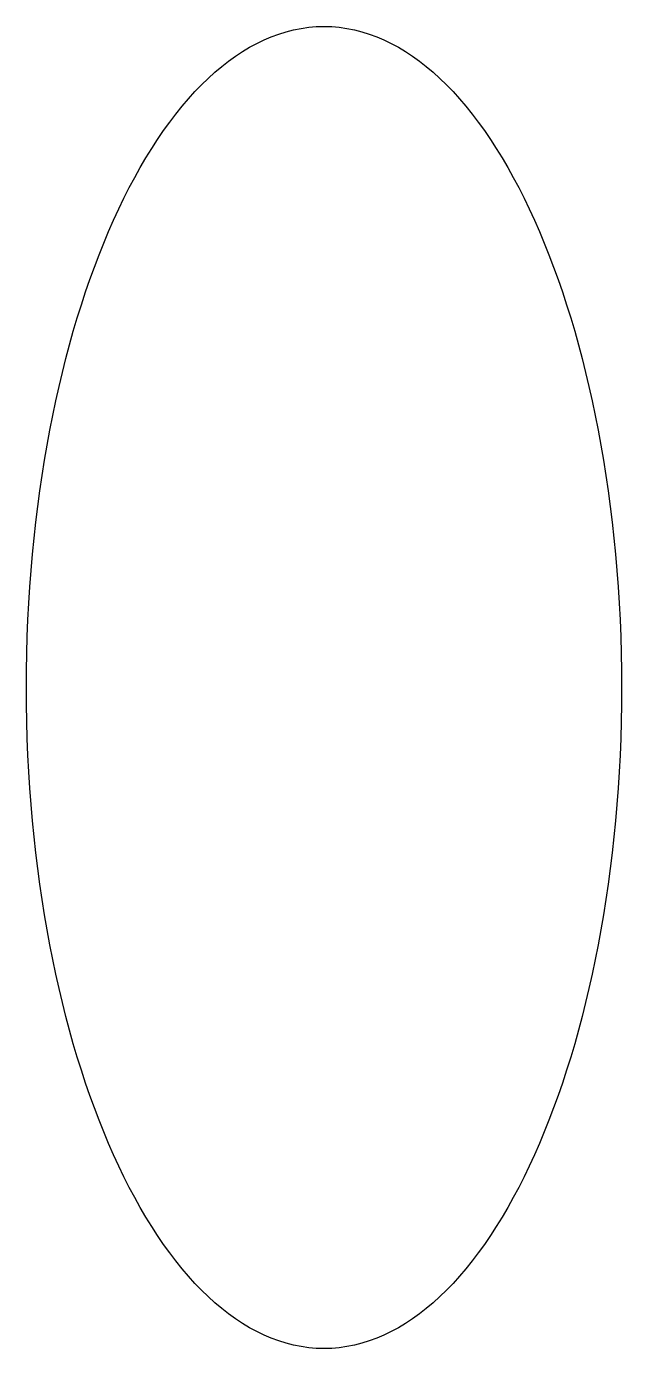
# Model space of a CAD drawing. Header units: millimetres. Extents: x 31 to 49, y 10 to 50.
import ezdxf

# ---------------------------------------------------------------- set-up
doc = ezdxf.new("R2010")
doc.units = ezdxf.units.MM
doc.layers.get('0').update_dxf_attribs({"lineweight": 25, "true_color": 0xffffff})

msp = doc.modelspace()

# ---------------------------------------------------------------- linework, layer by layer
msp.add_ellipse((40, 30), major_axis=(0, -20), ratio=0.45)

doc.saveas('drawing.dxf')
